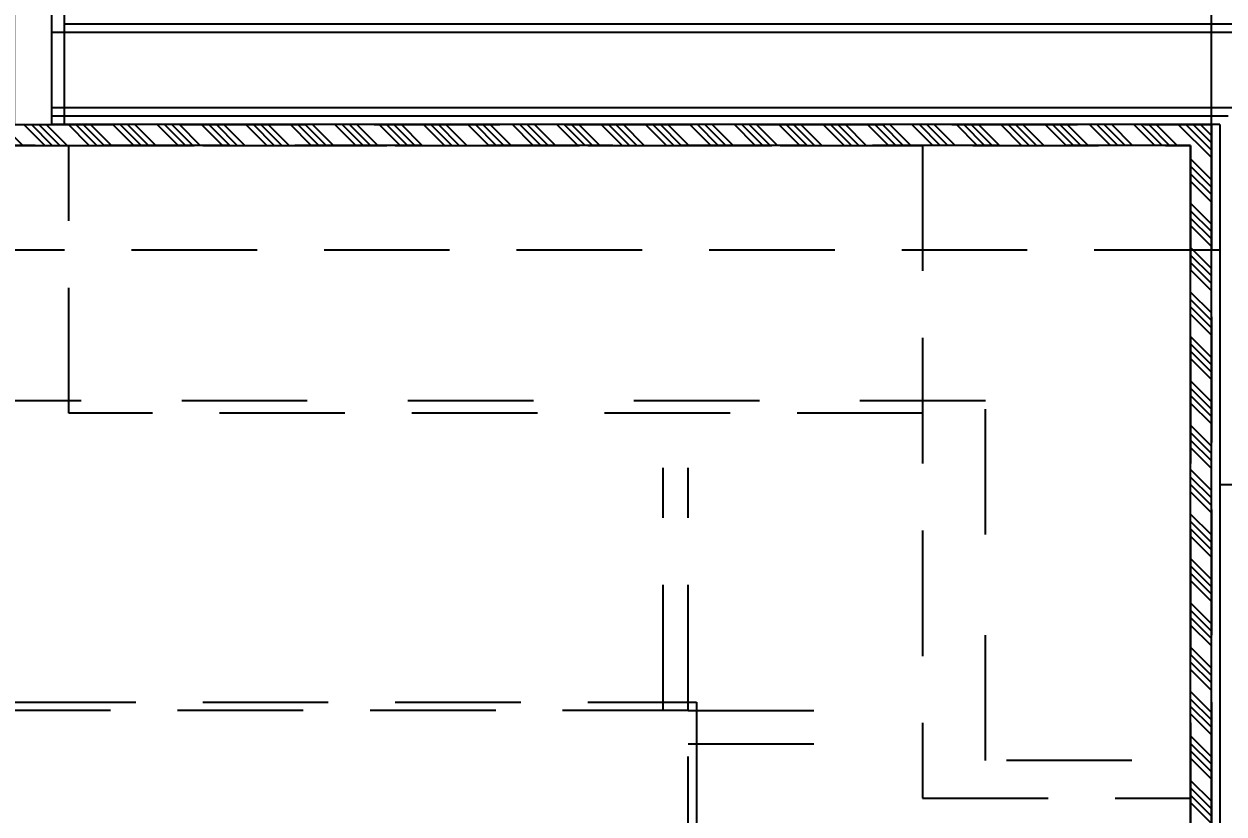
# Model space of a CAD drawing. Header units: millimetres. Extents: x 7086022 to 7120578, y 229555 to 276126.
# Drawn here: x 7097685 to 7099118, y 248721 to 249665 of the extents above; entities that cross this region are included whole.
import ezdxf
from ezdxf.enums import TextEntityAlignment as Align
from ezdxf.xclip import XClip

# ---------------------------------------------------------------- set-up
doc = ezdxf.new("R2010")
doc.units = ezdxf.units.MM
doc.header["$LTSCALE"] = 100
doc.header["$XCLIPFRAME"] = 2
doc.linetypes.add('ST-DASH', pattern=[2.7, 1.5, -1.2])
doc.linetypes.add('U-84C-EX$0$HID', pattern=[2.3, 1.5, -0.8])
doc.layers.get('Defpoints').update_dxf_attribs({"color": 149})
for name, color, linetype in [('BP', 7, 'Continuous'), ('U-84C-EX$0$A-커텐박스', 11, 'U-84C-EX$0$HID'), ('U-84C-EX$0$COL', 2, 'Continuous'), ('U-84C-EX$0$FIN', 5, 'Continuous'), ('U-84C-EX$0$FUR_미설치가구', 8, 'U-84C-EX$0$HID'), ('U-84C-EX$0$INSUL_line', 8, 'Continuous'), ('U-84C-EX$0$WIN', 4, 'Continuous'), ('결로방지', 4, 'ST-DASH')]:
    doc.layers.add(name, color=color, linetype=linetype)
doc.layers.add('U-84C-EX$0$MC', color=152, linetype='Continuous', plot=False)
doc.styles.add('U-84C-EX$0$원본-단위세대-84B-확장형$0$돋움', font='')
doc.styles.get('U-84C-EX$0$원본-단위세대-84B-확장형$0$돋움').set_extended_font_data('Dotum')

# ---------------------------------------------------------------- blocks, each defined once
blk = doc.blocks.new('U-84C-EX$0$84C_주방가구_1')
at = {"layer": 'U-84C-EX$0$FUR_미설치가구', "linetype": 'U-84C-EX$0$HID'}
h = blk.add_hatch(dxfattribs=at)
h.set_pattern_fill('ANSI34', color=256, scale=50, angle=180)
h.set_pattern_definition([(225, (-281561.99, -504104.99), (26.5165043, -26.5165043), []), (225, (-281570.83, -504104.99), (26.5165043, -26.5165043), []), (225, (-281579.67, -504104.99), (26.5165043, -26.5165043), []), (225, (-281588.508, -504104.99), (26.5165043, -26.5165043), [])])
h.paths.add_polyline_path([(-2155, -655), (-2155, 1800), (1095, 1800), (1095, 1125), (1120, 1125), (1120, 1825), (-2180, 1825), (-2180, -655)])
for p, q in [((-1555, 1125), (-1555, 1415)), ((-1525, 1125), (-1525, 1415)), ((-1555, 1125), (-1765, 1125)), ((-1555, 1085), (-1765, 1085))]:
    blk.add_line(p, q, dxfattribs=at)
for points in [[(-2155, -680), (-2155, 1800), (1095, 1800), (1095, 1125), (1120, 1125), (1120, 1825), (-2180, 1825), (-2180, -680)], [(-2155, 1020), (-2155, 1800), (-1835, 1800), (-1835, 1020)], [(1095, 1125), (1095, 1800), (-2155, 1800), (-2155, -700), (0, -700), (0, 0), (-1555, 0), (-1555, 1125)], [(-815, 1800), (-1835, 1800), (-1835, 1480), (-815, 1480)]]:
    blk.add_lwpolyline(points, close=True, dxfattribs=at)
blk.add_lwpolyline([(1095, 1135), (-1565, 1135), (-1565, -10), (-10, -10), (-10, -690), (-1835, -690)], dxfattribs=at)
blk = doc.blocks.new('U-84C-EX$0$원본-단위세대-84B-확장형$0$W1200-5')
at = {"layer": 'Defpoints', "linetype": 'Continuous'}
for p, q in [((-1230, -200), (-1230, 0)), ((0, -200), (0, 0))]:
    blk.add_line(p, q, dxfattribs=at)
at = {"layer": 'U-84C-EX$0$WIN'}
for p, q in [((-1215, -200), (-1215, 0)), ((-1170, 0), (-1215, 0)), ((-1170, 0), (-1170, -20)), ((-287.5, 0), (-242.5, 0)), ((-287.5, 0), (-287.5, -20)), ((-242.5, 0), (-287.5, 0)), ((-242.5, 0), (-242.5, -90)), ((-60, 0), (-60, -90)), ((-60, 0), (-15, 0)), ((-15, 0), (-15, -200)), ((-1183, -20), (-1183, -60)), ((-1183, -20), (-1170, -20)), ((-1180, -25), (-1180, -55)), ((-1180, -25), (-1142, -25)), ((-1142, -25), (-1142, -35)), ((-315.5, -25), (-277.5, -25)), ((-315.5, -25), (-315.5, -35)), ((-274.5, -20), (-287.5, -20)), ((-277.5, -25), (-277.5, -55)), ((-274.5, -20), (-274.5, -60)), ((-77, -21.6), (-225.5, -21.6)), ((-1142, -35), (-1147.5, -37)), ((-1147.5, -37), (-1147.5, -43)), ((-1142, -45), (-1147.5, -43)), ((-312, -38), (-1145.5, -38)), ((-1145.5, -38), (-1145.5, -42)), ((-312, -42), (-1145.5, -42)), ((-315.5, -35), (-310, -37)), ((-315.5, -45), (-310, -43)), ((-312, -38), (-312, -42)), ((-310, -37), (-310, -43)), ((-77, -31.6), (-225.5, -31.6)), ((-1180, -55), (-1142, -55)), ((-1142, -45), (-1142, -55)), ((-315.5, -45), (-315.5, -55)), ((-315.5, -55), (-277.5, -55)), ((-1183, -60), (-1170, -60)), ((-1170, -60), (-1170, -200)), ((-274.5, -60), (-287.5, -60)), ((-287.5, -60), (-287.5, -130)), ((-255.5, -90), (-255.5, -130)), ((-255.5, -90), (-242.5, -90)), ((-214.5, -95), (-252.5, -95)), ((-252.5, -125), (-252.5, -95)), ((-214.5, -105), (-214.5, -95)), ((-88, -105), (-88, -95)), ((-50, -95), (-88, -95)), ((-47, -90), (-60, -90)), ((-50, -125), (-50, -95)), ((-47, -200), (-47, -90)), ((-214.5, -105), (-220, -107)), ((-220, -113), (-220, -107)), ((-214.5, -115), (-220, -113)), ((-218, -112), (-218, -108)), ((-218, -108), (-84.5, -108)), ((-218, -112), (-84.5, -112)), ((-88, -105), (-82.5, -107)), ((-88, -115), (-82.5, -113)), ((-84.5, -112), (-84.5, -108)), ((-82.5, -113), (-82.5, -107)), ((-214.5, -125), (-252.5, -125)), ((-214.5, -125), (-214.5, -115)), ((-88, -125), (-88, -115)), ((-50, -125), (-88, -125)), ((-80, -125), (-80, -133)), ((-70, -133), (-68, -127.5)), ((-62, -127.5), (-68, -127.5)), ((-60, -133), (-62, -127.5)), ((-50, -125), (-50, -133)), ((-287.5, -130), (-255.5, -130)), ((-70, -133), (-80, -133)), ((-80, -133), (-80, -259.5)), ((-63, -129.5), (-67, -129.5)), ((-67, -263), (-67, -129.5)), ((-63, -263), (-63, -129.5)), ((-50, -133), (-60, -133)), ((-50, -133), (-50, -259.5)), ((-1170, -200), (-1215, -200)), ((-47, -200), (-15, -200)), ((-80, -259.5), (-80, -297.5)), ((-70, -259.5), (-80, -259.5)), ((-70, -259.5), (-68, -265)), ((-62, -265), (-68, -265)), ((-63, -263), (-67, -263)), ((-60, -259.5), (-62, -265)), ((-50, -259.5), (-60, -259.5)), ((-50, -259.5), (-50, -297.5)), ((-50, -297.5), (-80, -297.5))]:
    blk.add_line(p, q, dxfattribs=at)
at = {"layer": 'U-84C-EX$0$WIN', "color": 8}
for p, q in [((-60, 0), (-1170, 0)), ((-1142, -25), (-315.5, -25)), ((-1142, -55), (-315.5, -55)), ((-88, -95), (-214.5, -95)), ((-88, -125), (-214.5, -125)), ((-47, -200), (-1170, -200))]:
    blk.add_line(p, q, dxfattribs=at)
at = {"layer": 'U-84C-EX$0$WIN', "elevation": 0}
blk.add_lwpolyline([(-242.5, -18.6), (-237.5, -18.6), (-237.5, -61.6), (-242.5, -61.6), (-242.5, -18.6)], dxfattribs=at)
for points in [[(-225.5, -18.6), (-225.5, -34.6), (-237.5, -34.6), (-237.5, -18.6)], [(-77, -18.6), (-77, -34.6), (-65, -34.6), (-65, -18.6)]]:
    blk.add_lwpolyline(points, close=True, dxfattribs=at)
at = {"layer": 'U-84C-EX$0$WIN'}
blk.add_lwpolyline([(-60, -18.6), (-65, -18.6), (-65, -61.6), (-60, -61.6), (-60, -18.6)], dxfattribs=at)
for centre, radius, start, end in [((-1142, -40), 6, 19.4712, 90), ((-1142, -40), 6, 270, 340.5288), ((-315.5, -40), 6, 90, 160.5288), ((-315.5, -40), 6, 199.4712, 270), ((-214.5, -110), 6, 19.4712, 90), ((-214.5, -110), 6, 270, 340.5288), ((-88, -110), 6, 90, 160.5288), ((-88, -110), 6, 199.4712, 270), ((-80, -125), 172.5, 180, 270), ((-65, -133), 6, 180, 250.5288), ((-65, -133), 6, 289.4712, 0), ((-65, -259.5), 6, 109.4712, 180), ((-65, -259.5), 6, 0, 70.5288)]:
    blk.add_arc(centre, radius, start, end, dxfattribs=at)
at = {"layer": 'Defpoints', "style": 'U-84C-EX$0$원본-단위세대-84B-확장형$0$돋움'}
blk.add_text(' W1200', height=30, dxfattribs=at).set_placement((-1170, -175.1), align=Align.MIDDLE_LEFT)
blk = doc.blocks.new('U-84C-EX')
at = {"layer": 'U-84C-EX$0$A-커텐박스'}
blk.add_line((6855, 2000), (10175, 2000), dxfattribs=at)
at = {"layer": 'U-84C-EX$0$COL'}
blk.add_line((6735, 2270), (8235, 2270), dxfattribs=at)
at = {"layer": 'U-84C-EX$0$FIN'}
for p, q in [((6845, 2160), (8250, 2160)), ((6855, 2150), (8250, 2150)), ((6855, 2150), (6855, 1720)), ((6855, 1720), (6145, 1720))]:
    blk.add_line(p, q, dxfattribs=at)
blk.add_lwpolyline([(6855, 1720), (6855, 1155)], dxfattribs=at)
at = {"layer": 'U-84C-EX$0$INSUL_line'}
for p, q in [((6745, 2260), (8250, 2260)), ((6835, 2170), (8250, 2170))]:
    blk.add_line(p, q, dxfattribs=at)
at = {"layer": 'U-84C-EX$0$MC'}
blk.add_line((6865, -1980), (6865, 3020), dxfattribs=at)
for name, p in [('U-84C-EX$0$원본-단위세대-84B-확장형$0$W1200-5', (9465, 2350)), ('U-84C-EX$0$84C_주방가구_1', (9045, 325))]:
    blk.add_blockref(name, p)

msp = doc.modelspace()

# ---------------------------------------------------------------- block references
at = {"layer": 'BP'}
ref = msp.add_blockref('U-84C-EX', (7105968.1, 247394.9), dxfattribs=dict(at, xscale=-1))
XClip(ref).set_block_clipping_path([(17025, -7770.1978698203), (17025, 3020.0000000003), (4145.7978996243, 3020.0000000003), (4145.7978996253, 325.0000000014), (-145.0000000028, 325.0000000014), (-145.0000000028, -7770.1978698203)])

# ---------------------------------------------------------------- next in the draw order: linework, layer by layer
at = {"layer": '결로방지'}
msp.add_lwpolyline([(7105988, 246889.9), (7101168.1, 246889.9), (7101168.1, 248784.9), (7098833.1, 248784.9), (7098833.1, 249214.9), (7096123.1, 249214.9), (7096123.1, 247379.9), (7094943.1, 247379.9)], dxfattribs=at)

doc.saveas('drawing.dxf')
